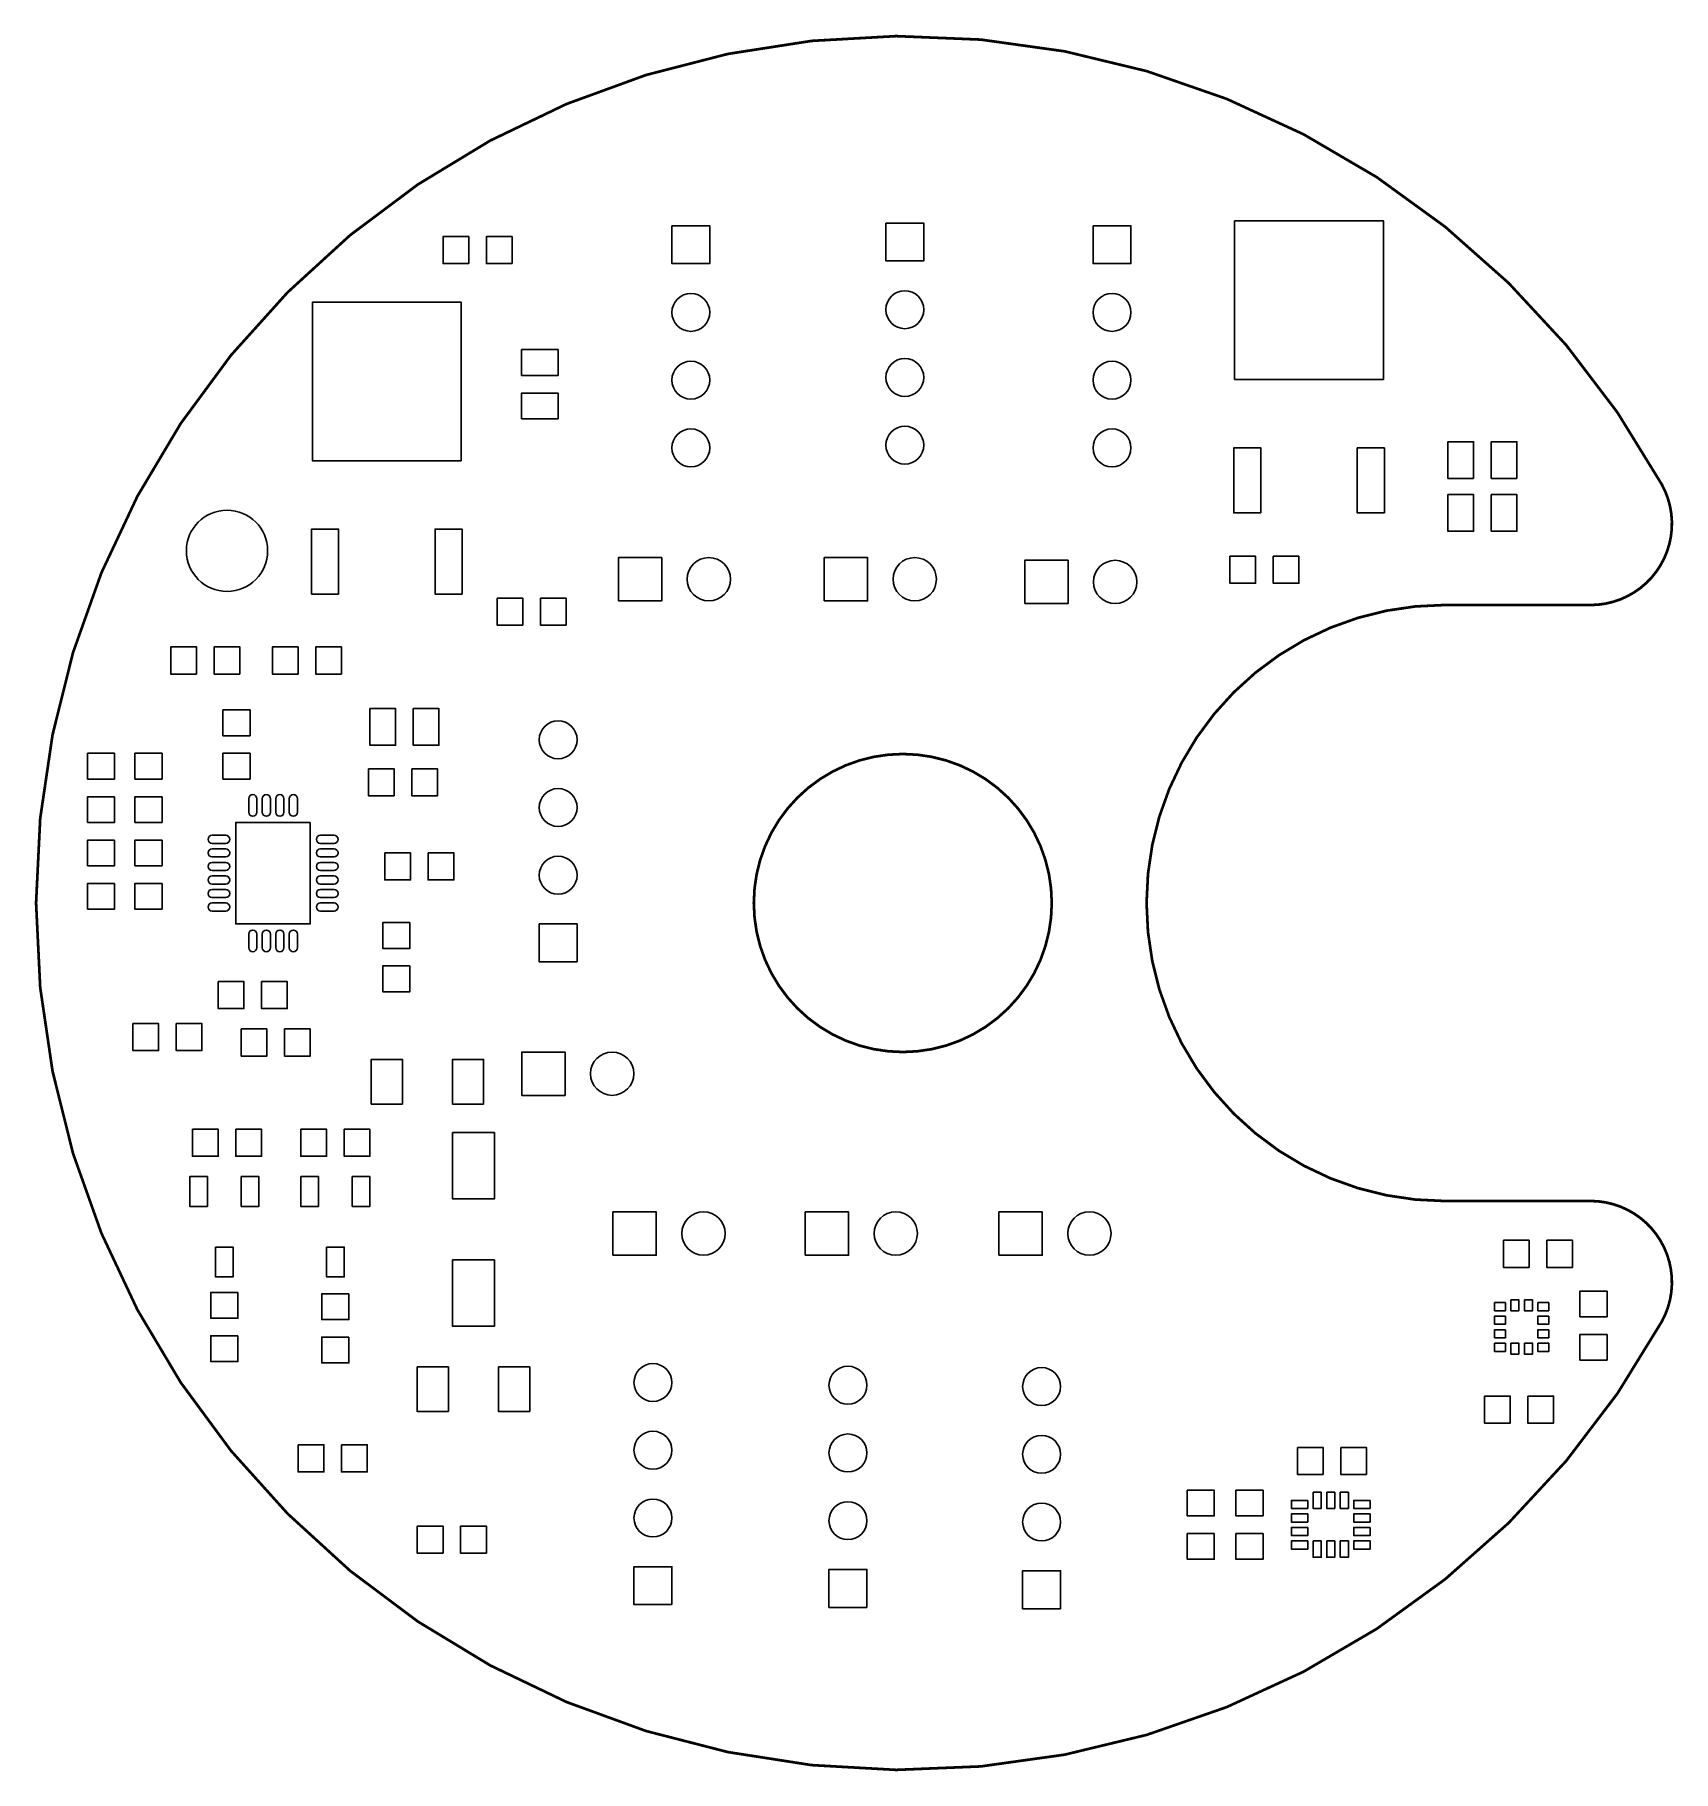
# Model space of a CAD drawing. Extents: x -32.1 to 28.4, y -32.1 to 32.1.
import ezdxf

# ---------------------------------------------------------------- set-up
doc = ezdxf.new("R2010")
doc.units = 0
doc.layers.add('BG_DESIGN_OUTLINE', color=85, linetype='CONTINUOUS')
doc.layers.add('PIN_TOP', color=80, linetype='CONTINUOUS')

msp = doc.modelspace()

# ---------------------------------------------------------------- linework, layer by layer
at = {"layer": 'BG_DESIGN_OUTLINE', "const_width": 0.1}
for points in [[(28.0241, 15.4483, 3.885483), (28.0241, -15.4483)], [(25.3969, 11, 0.570768), (28.0241, 15.4483)], [(20, 11, 1), (20, -11)], [(5.5, 0, 1), (-5.5, 0, 1), (5.5, 0)], [(28.0241, -15.4483, 0.570768), (25.3969, -11)]]:
    msp.add_lwpolyline(points, format="xyb", dxfattribs=at)
for points in [[(20, 11), (25.3969, 11)], [(25.3969, -11), (20, -11)]]:
    msp.add_lwpolyline(points, dxfattribs=at)
at = {"layer": 'PIN_TOP'}
for points in [[(-8.525, 24.9999), (-7.125, 24.9999), (-7.125, 23.5999), (-8.525, 23.5999)], [(-0.625, 25.1), (0.775, 25.1), (0.775, 23.7), (-0.625, 23.7)], [(7.025, 25), (8.425, 25), (8.425, 23.6), (7.025, 23.6)], [(17.75, 19.325), (12.25, 19.325), (12.25, 25.175), (17.75, 25.175)], [(-16.025, 23.6), (-16.975, 23.6), (-16.975, 24.6), (-16.025, 24.6)], [(-14.425, 23.6), (-15.375, 23.6), (-15.375, 24.6), (-14.425, 24.6)], [(-16.3, 16.325), (-21.8, 16.325), (-21.8, 22.175), (-16.3, 22.175)], [(-14.075, 19.475), (-14.075, 20.425), (-12.725, 20.425), (-12.725, 19.475)], [(-14.075, 17.875), (-14.075, 18.825), (-12.725, 18.825), (-12.725, 17.875)], [(13.22, 14.4), (12.22, 14.4), (12.22, 16.8), (13.22, 16.8)], [(17.78, 14.4), (16.78, 14.4), (16.78, 16.8), (17.78, 16.8)], [(21.075, 15.675), (20.125, 15.675), (20.125, 17.025), (21.075, 17.025)], [(22.675, 15.675), (21.725, 15.675), (21.725, 17.025), (22.675, 17.025)], [(20.125, 15.075), (21.075, 15.075), (21.075, 13.725), (20.125, 13.725)], [(21.725, 15.075), (22.675, 15.075), (22.675, 13.725), (21.725, 13.725)], [(-20.83, 11.4), (-21.83, 11.4), (-21.83, 13.8), (-20.83, 13.8)], [(-16.27, 11.4), (-17.27, 11.4), (-17.27, 13.8), (-16.27, 13.8)], [(-10.5, 11.15), (-10.5, 12.75), (-8.9, 12.75), (-8.9, 11.15)], [(-2.9, 11.15), (-2.9, 12.75), (-1.3, 12.75), (-1.3, 11.15)], [(4.5, 11.05), (4.5, 12.65), (6.1, 12.65), (6.1, 11.05)], [(12.075, 12.8), (13.025, 12.8), (13.025, 11.8), (12.075, 11.8)], [(13.675, 12.8), (14.625, 12.8), (14.625, 11.8), (13.675, 11.8)], [(-14.025, 10.25), (-14.975, 10.25), (-14.975, 11.25), (-14.025, 11.25)], [(-12.425, 10.25), (-13.375, 10.25), (-13.375, 11.25), (-12.425, 11.25)], [(-26.075, 8.45), (-27.025, 8.45), (-27.025, 9.45), (-26.075, 9.45)], [(-24.475, 8.45), (-25.425, 8.45), (-25.425, 9.45), (-24.475, 9.45)], [(-22.325, 8.45), (-23.275, 8.45), (-23.275, 9.45), (-22.325, 9.45)], [(-20.725, 8.45), (-21.675, 8.45), (-21.675, 9.45), (-20.725, 9.45)], [(-25.1, 6.175), (-25.1, 7.125), (-24.1, 7.125), (-24.1, 6.175)], [(-19.675, 7.175), (-18.725, 7.175), (-18.725, 5.825), (-19.675, 5.825)], [(-18.075, 7.175), (-17.125, 7.175), (-17.125, 5.825), (-18.075, 5.825)], [(-29.1, 5.525), (-29.1, 4.575), (-30.1, 4.575), (-30.1, 5.525)], [(-27.35, 5.525), (-27.35, 4.575), (-28.35, 4.575), (-28.35, 5.525)], [(-25.1, 4.575), (-25.1, 5.525), (-24.1, 5.525), (-24.1, 4.575)], [(-18.775, 3.95), (-19.725, 3.95), (-19.725, 4.95), (-18.775, 4.95)], [(-17.175, 3.95), (-18.125, 3.95), (-18.125, 4.95), (-17.175, 4.95)], [(-29.1, 3.925), (-29.1, 2.975), (-30.1, 2.975), (-30.1, 3.925)], [(-27.35, 3.925), (-27.35, 2.975), (-28.35, 2.975), (-28.35, 3.925)], [(-21.875, 2.975), (-21.875, -0.775), (-24.625, -0.775), (-24.625, 2.975)], [(-29.1, 2.325), (-29.1, 1.375), (-30.1, 1.375), (-30.1, 2.325)], [(-27.35, 2.325), (-27.35, 1.375), (-28.35, 1.375), (-28.35, 2.325)], [(-19.125, 1.85), (-18.175, 1.85), (-18.175, 0.85), (-19.125, 0.85)], [(-17.525, 1.85), (-16.575, 1.85), (-16.575, 0.85), (-17.525, 0.85)], [(-29.1, 0.725), (-29.1, -0.225), (-30.1, -0.225), (-30.1, 0.725)], [(-27.35, 0.725), (-27.35, -0.225), (-28.35, -0.225), (-28.35, 0.725)], [(-18.2, -0.725), (-18.2, -1.675), (-19.2, -1.675), (-19.2, -0.725)], [(-12.025, -2.175), (-13.425, -2.175), (-13.425, -0.775), (-12.025, -0.775)], [(-18.2, -2.325), (-18.2, -3.275), (-19.2, -3.275), (-19.2, -2.325)], [(-25.275, -2.9), (-24.325, -2.9), (-24.325, -3.9), (-25.275, -3.9)], [(-23.675, -2.9), (-22.725, -2.9), (-22.725, -3.9), (-23.675, -3.9)], [(-28.425, -4.45), (-27.475, -4.45), (-27.475, -5.45), (-28.425, -5.45)], [(-26.825, -4.45), (-25.875, -4.45), (-25.875, -5.45), (-26.825, -5.45)], [(-24.425, -4.65), (-23.475, -4.65), (-23.475, -5.65), (-24.425, -5.65)], [(-22.825, -4.65), (-21.875, -4.65), (-21.875, -5.65), (-22.825, -5.65)], [(-14.07, -7.1), (-14.07, -5.5), (-12.47, -5.5), (-12.47, -7.1)], [(-18.475, -7.425), (-19.625, -7.425), (-19.625, -5.775), (-18.475, -5.775)], [(-15.475, -7.425), (-16.625, -7.425), (-16.625, -5.775), (-15.475, -5.775)], [(-26.225, -8.35), (-25.275, -8.35), (-25.275, -9.35), (-26.225, -9.35)], [(-24.625, -8.35), (-23.675, -8.35), (-23.675, -9.35), (-24.625, -9.35)], [(-22.225, -8.35), (-21.275, -8.35), (-21.275, -9.35), (-22.225, -9.35)], [(-20.625, -8.35), (-19.675, -8.35), (-19.675, -9.35), (-20.625, -9.35)], [(-16.625, -8.475), (-15.075, -8.475), (-15.075, -10.925), (-16.625, -10.925)], [(-26.325, -10.1), (-25.675, -10.1), (-25.675, -11.2), (-26.325, -11.2)], [(-24.425, -10.1), (-23.775, -10.1), (-23.775, -11.2), (-24.425, -11.2)], [(-22.225, -10.1), (-21.575, -10.1), (-21.575, -11.2), (-22.225, -11.2)], [(-20.325, -10.1), (-19.675, -10.1), (-19.675, -11.2), (-20.325, -11.2)], [(-10.7, -13), (-10.7, -11.4), (-9.1, -11.4), (-9.1, -13)], [(-3.6, -13), (-3.6, -11.4), (-2, -11.4), (-2, -13)], [(3.55, -13), (3.55, -11.4), (5.15, -11.4), (5.15, -13)], [(-25.375, -12.7), (-24.725, -12.7), (-24.725, -13.8), (-25.375, -13.8)], [(-21.275, -12.7), (-20.625, -12.7), (-20.625, -13.8), (-21.275, -13.8)], [(22.175, -12.45), (23.125, -12.45), (23.125, -13.45), (22.175, -13.45)], [(23.775, -12.45), (24.725, -12.45), (24.725, -13.45), (23.775, -13.45)], [(-16.625, -13.175), (-15.075, -13.175), (-15.075, -15.625), (-16.625, -15.625)], [(-24.55, -14.375), (-24.55, -15.325), (-25.55, -15.325), (-25.55, -14.375)], [(-20.45, -14.425), (-20.45, -15.375), (-21.45, -15.375), (-21.45, -14.425)], [(22.45, -14.65), (22.75, -14.65), (22.75, -15.05), (22.45, -15.05)], [(22.95, -14.65), (23.25, -14.65), (23.25, -15.05), (22.95, -15.05)], [(26, -14.325), (26, -15.275), (25, -15.275), (25, -14.325)], [(22.25, -14.75), (22.25, -15.05), (21.85, -15.05), (21.85, -14.75)], [(22.25, -15.25), (22.25, -15.55), (21.85, -15.55), (21.85, -15.25)], [(23.85, -14.75), (23.85, -15.05), (23.45, -15.05), (23.45, -14.75)], [(23.85, -15.25), (23.85, -15.55), (23.45, -15.55), (23.45, -15.25)], [(-24.55, -15.975), (-24.55, -16.925), (-25.55, -16.925), (-25.55, -15.975)], [(-20.45, -16.025), (-20.45, -16.975), (-21.45, -16.975), (-21.45, -16.025)], [(22.25, -15.75), (22.25, -16.05), (21.85, -16.05), (21.85, -15.75)], [(23.85, -15.75), (23.85, -16.05), (23.45, -16.05), (23.45, -15.75)], [(26, -15.925), (26, -16.875), (25, -16.875), (25, -15.925)], [(22.25, -16.25), (22.25, -16.55), (21.85, -16.55), (21.85, -16.25)], [(22.45, -16.25), (22.75, -16.25), (22.75, -16.65), (22.45, -16.65)], [(22.95, -16.25), (23.25, -16.25), (23.25, -16.65), (22.95, -16.65)], [(23.85, -16.25), (23.85, -16.55), (23.45, -16.55), (23.45, -16.25)], [(-16.775, -18.775), (-17.925, -18.775), (-17.925, -17.125), (-16.775, -17.125)], [(-13.775, -18.775), (-14.925, -18.775), (-14.925, -17.125), (-13.775, -17.125)], [(21.475, -18.2), (22.425, -18.2), (22.425, -19.2), (21.475, -19.2)], [(23.075, -18.2), (24.025, -18.2), (24.025, -19.2), (23.075, -19.2)], [(-22.325, -20), (-21.375, -20), (-21.375, -21), (-22.325, -21)], [(-20.725, -20), (-19.775, -20), (-19.775, -21), (-20.725, -21)], [(15.525, -21.1), (14.575, -21.1), (14.575, -20.1), (15.525, -20.1)], [(17.125, -21.1), (16.175, -21.1), (16.175, -20.1), (17.125, -20.1)], [(11.5, -21.675), (11.5, -22.625), (10.5, -22.625), (10.5, -21.675)], [(13.3, -21.675), (13.3, -22.625), (12.3, -22.625), (12.3, -21.675)], [(15.15, -21.75), (15.45, -21.75), (15.45, -22.35), (15.15, -22.35)], [(15.65, -21.75), (15.95, -21.75), (15.95, -22.35), (15.65, -22.35)], [(16.15, -21.75), (16.45, -21.75), (16.45, -22.35), (16.15, -22.35)], [(14.95, -22.05), (14.95, -22.35), (14.35, -22.35), (14.35, -22.05)], [(17.25, -22.05), (17.25, -22.35), (16.65, -22.35), (16.65, -22.05)], [(-16.975, -24), (-17.925, -24), (-17.925, -23), (-16.975, -23)], [(-15.375, -24), (-16.325, -24), (-16.325, -23), (-15.375, -23)], [(14.95, -22.55), (14.95, -22.85), (14.35, -22.85), (14.35, -22.55)], [(14.95, -23.05), (14.95, -23.35), (14.35, -23.35), (14.35, -23.05)], [(17.25, -22.55), (17.25, -22.85), (16.65, -22.85), (16.65, -22.55)], [(17.25, -23.05), (17.25, -23.35), (16.65, -23.35), (16.65, -23.05)], [(11.5, -23.275), (11.5, -24.225), (10.5, -24.225), (10.5, -23.275)], [(13.3, -23.275), (13.3, -24.225), (12.3, -24.225), (12.3, -23.275)], [(14.95, -23.55), (14.95, -23.85), (14.35, -23.85), (14.35, -23.55)], [(15.15, -23.55), (15.45, -23.55), (15.45, -24.15), (15.15, -24.15)], [(15.65, -23.55), (15.95, -23.55), (15.95, -24.15), (15.65, -24.15)], [(16.15, -23.55), (16.45, -23.55), (16.45, -24.15), (16.15, -24.15)], [(17.25, -23.55), (17.25, -23.85), (16.65, -23.85), (16.65, -23.55)], [(-8.525, -25.9), (-9.925, -25.9), (-9.925, -24.5), (-8.525, -24.5)], [(-1.325, -26.0001), (-2.725, -26.0001), (-2.725, -24.6001), (-1.325, -24.6001)], [(5.825, -26.05), (4.425, -26.05), (4.425, -24.65), (5.825, -24.65)]]:
    msp.add_lwpolyline(points, close=True, dxfattribs=at)
for points in [[(-24.15, 3.35), (-24.15, 3.85, -1), (-23.85, 3.85), (-23.85, 3.35, -1)], [(-23.65, 3.35), (-23.65, 3.85, -1), (-23.35, 3.85), (-23.35, 3.35, -1)], [(-23.15, 3.35), (-23.15, 3.85, -1), (-22.85, 3.85), (-22.85, 3.35, -1)], [(-22.65, 3.35), (-22.65, 3.85, -1), (-22.35, 3.85), (-22.35, 3.35, -1)], [(-25.5, 2.5), (-25, 2.5, -1), (-25, 2.2), (-25.5, 2.2, -1)], [(-25.5, 2), (-25, 2, -1), (-25, 1.7), (-25.5, 1.7, -1)], [(-21.5, 2.5), (-21, 2.5, -1), (-21, 2.2), (-21.5, 2.2, -1)], [(-21.5, 2), (-21, 2, -1), (-21, 1.7), (-21.5, 1.7, -1)], [(-25.5, 1.5), (-25, 1.5, -1), (-25, 1.2), (-25.5, 1.2, -1)], [(-21.5, 1.5), (-21, 1.5, -1), (-21, 1.2), (-21.5, 1.2, -1)], [(-25.5, 1), (-25, 1, -1), (-25, 0.7), (-25.5, 0.7, -1)], [(-21.5, 1), (-21, 1, -1), (-21, 0.7), (-21.5, 0.7, -1)], [(-25.5, 0.5), (-25, 0.5, -1), (-25, 0.2), (-25.5, 0.2, -1)], [(-25.5, 0), (-25, 0, -1), (-25, -0.3), (-25.5, -0.3, -1)], [(-21.5, 0.5), (-21, 0.5, -1), (-21, 0.2), (-21.5, 0.2, -1)], [(-21.5, 0), (-21, 0, -1), (-21, -0.3), (-21.5, -0.3, -1)], [(-24.15, -1.65), (-24.15, -1.15, -1), (-23.85, -1.15), (-23.85, -1.65, -1)], [(-23.65, -1.65), (-23.65, -1.15, -1), (-23.35, -1.15), (-23.35, -1.65, -1)], [(-23.15, -1.65), (-23.15, -1.15, -1), (-22.85, -1.15), (-22.85, -1.65, -1)], [(-22.65, -1.65), (-22.65, -1.15, -1), (-22.35, -1.15), (-22.35, -1.65, -1)]]:
    msp.add_lwpolyline(points, format="xyb", close=True, dxfattribs=at)
for centre, radius in [((-7.825, 21.7999), 0.7), ((0.075, 21.9), 0.7), ((7.725, 21.8), 0.7), ((-7.825, 19.2999), 0.7), ((0.075, 19.4), 0.7), ((7.725, 19.3), 0.7), ((-7.825, 16.7999), 0.7), ((0.075, 16.9), 0.7), ((7.725, 16.8), 0.7), ((-24.95, 13), 1.5), ((-7.16, 11.95), 0.8), ((0.44, 11.95), 0.8), ((7.84, 11.85), 0.8), ((-12.725, 6.025), 0.7), ((-12.725, 3.525), 0.7), ((-12.725, 1.025), 0.7), ((-10.73, -6.3), 0.8), ((-7.36, -12.2), 0.8), ((-0.26, -12.2), 0.8), ((6.89, -12.2), 0.8), ((-9.225, -17.7), 0.7), ((-2.025, -17.8001), 0.7), ((5.125, -17.85), 0.7), ((-9.225, -20.2), 0.7), ((-2.025, -20.3001), 0.7), ((5.125, -20.35), 0.7), ((-9.225, -22.7), 0.7), ((-2.025, -22.8001), 0.7), ((5.125, -22.85), 0.7)]:
    msp.add_circle(centre, radius, dxfattribs=at)

doc.saveas('drawing.dxf')
